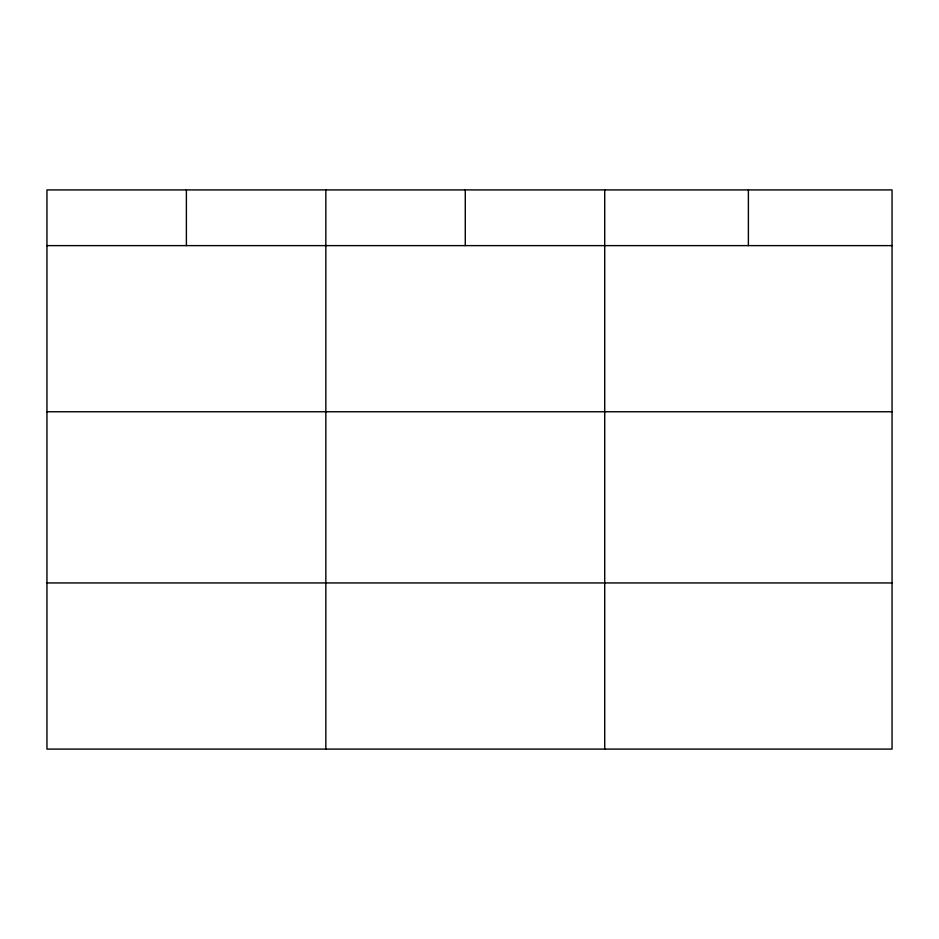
<?xml version="1.0" encoding="UTF-8"?>
<svg xmlns="http://www.w3.org/2000/svg" width="939" height="939" viewBox="0 0 939 939"><rect width="100%" height="100%" fill="white"/><g stroke="black" fill="none" stroke-linecap="round" stroke-linejoin="round"><path stroke-width="1.41" d="M892.05 411.763L892.05 189.913L46.95 189.913L46.95 749.087L892.05 749.087L892.05 411.763L46.95 411.763M46.95 245.619L892.05 245.619M46.95 582.943L892.05 582.943M748.383 189.913L748.383 245.619M604.716 189.913L604.716 749.087M465.274 189.913L465.274 245.619M325.833 189.913L325.833 749.087M186.392 189.913L186.392 245.619"/></g></svg>
